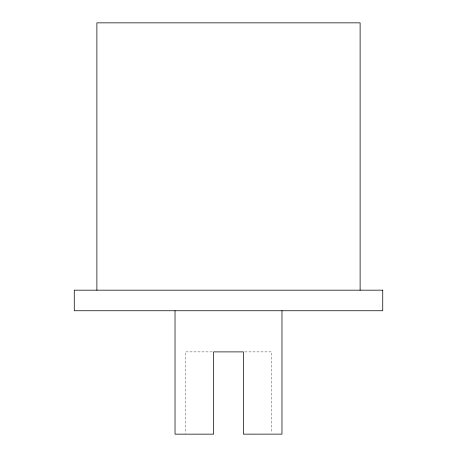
<?xml version="1.0" encoding="UTF-8"?>
<svg xmlns="http://www.w3.org/2000/svg" width="457" height="457" viewBox="0 0 457 457"><rect width="100%" height="100%" fill="white"/><g stroke="black" fill="none" stroke-linecap="round" stroke-linejoin="round"><path stroke-width="0.34" stroke-dasharray="2.29 1.71" d="M212.174 351.89L185.314 351.89L185.314 433.442M244.821 351.89L271.687 351.89L271.687 432.733"/><path stroke-width="0.69" d="M360.116 290.195L360.116 22.85L96.884 22.85L96.884 290.195M281.969 310.731L281.969 434.121L243.41 434.15L243.41 351.89L213.59 351.89L213.59 434.15L175.031 434.15L175.031 310.76M382.738 290.178L74.263 290.178L74.263 310.743L382.738 310.743L382.738 290.178"/></g></svg>
